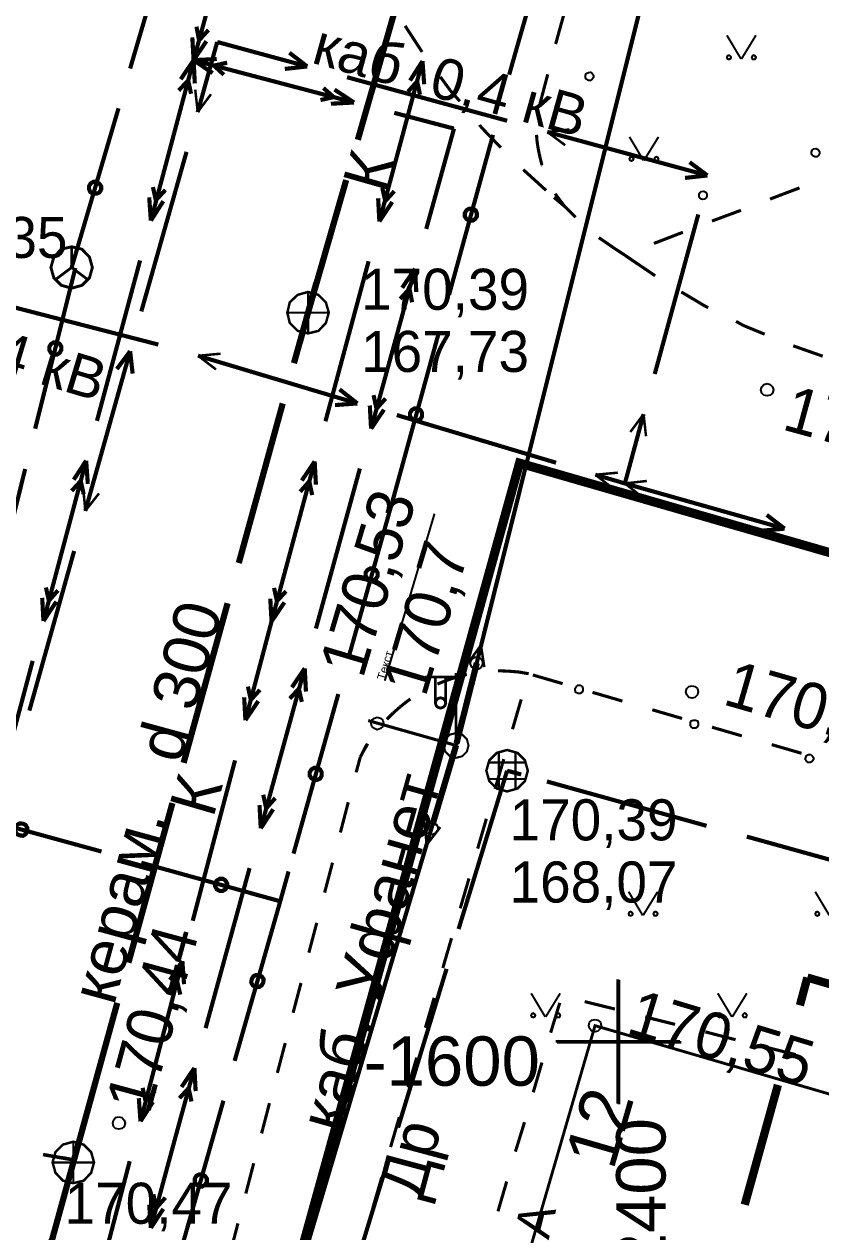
# Model space of a CAD drawing. Extents: x -2634 to -2115, y -2142 to -1393.
# Drawn here: x -2414.32 to -2395.11, y -1604.59 to -1575.46 of the extents above; entities that cross this region are included whole.
import ezdxf

# ---------------------------------------------------------------- set-up
doc = ezdxf.new("R2010")
doc.units = 0
doc.header["$MEASUREMENT"] = 0
for name, color, linetype in [('500_Геодез-Пункты_гео', 7, 'Continuous'), ('500_Дополн-Бордюры__п', 7, 'Continuous'), ('500_Линии_-Линии_связ', 7, 'Continuous'), ('500_Линии_-ЛЭП_кабель', 7, 'Continuous'), ('500_Линии_-Смотровые_', 7, 'Continuous'), ('500_Линии_-Фонари_час', 7, 'Continuous'), ('500_Линии_-Электрокаб', 7, 'Continuous'), ('500_Объект-Опоры', 7, 'Continuous'), ('500_Растит-Газоны__са', 7, 'Continuous'), ('500_Растит-Кустарник_', 7, 'Continuous'), ('500_Рельеф-Высотные_о', 7, 'Continuous'), ('500_Строен-Здания', 7, 'Continuous'), ('500_Строен-Отмостка_з', 7, 'Continuous'), ('500_Трубоп-Канализаци', 7, 'Continuous'), ('500_Трубоп-Смотровые_', 7, 'Continuous'), ('ЗАЯВКИ-Условные_з', 7, 'Continuous'), ('Красные_ли-Красные_ли', 7, 'Continuous'), ('Красные_ли-Линии_регу', 7, 'Continuous')]:
    doc.layers.add(name, color=color, linetype=linetype)
doc.styles.add('TARIAL', font='Arial')

# ---------------------------------------------------------------- blocks, each defined once
blk = doc.blocks.new('block_25')
at = {"layer": '500_Растит-Газоны__са', "color": 0, "const_width": 0.05}
for points in [[(2.35, 3.02), (2.69, 2.45)], [(2.7, 2.45), (3.05, 3.02)], [(0, 0.57), (0.34, 0)], [(0.35, 0), (0.7, 0.57)]]:
    blk.add_lwpolyline(points, dxfattribs=at)
for points in [[(2.4, 2.54), (2.42, 2.53), (2.44, 2.51), (2.45, 2.49), (2.44, 2.46), (2.42, 2.45), (2.4, 2.44), (2.37, 2.45), (2.36, 2.46), (2.35, 2.49), (2.36, 2.51), (2.37, 2.53)], [(3, 2.54), (3.02, 2.53), (3.04, 2.51), (3.05, 2.49), (3.04, 2.46), (3.02, 2.44), (3, 2.44), (2.97, 2.44), (2.96, 2.46), (2.95, 2.49), (2.96, 2.51), (2.97, 2.53)], [(0.05, 0.09), (0.07, 0.08), (0.09, 0.06), (0.1, 0.04), (0.09, 0.01), (0.07, 0), (0.05, -0.01), (0.02, 0), (0.01, 0.01), (0, 0.04), (0.01, 0.06), (0.02, 0.08)], [(0.65, 0.09), (0.68, 0.08), (0.69, 0.06), (0.7, 0.04), (0.69, 0.01), (0.68, -0.01), (0.65, -0.01), (0.63, -0.01), (0.61, 0.01), (0.6, 0.04), (0.61, 0.06), (0.63, 0.08)]]:
    blk.add_lwpolyline(points, close=True, dxfattribs=at)

msp = doc.modelspace()

# ---------------------------------------------------------------- linework, layer by layer
at = {"layer": '500_Геодез-Пункты_гео', "color": 94, "const_width": 0.065}
for points in [[(-2399.97, -1598.52), (-2399.97, -1601.52)], [(-2401.47, -1600.02), (-2398.47, -1600.02)]]:
    msp.add_lwpolyline(points, dxfattribs=at)
at = {"layer": '500_Дополн-Бордюры__п', "color": 1, "const_width": 0.075}
for points in [[(-2401.3, -1575.22), (-2401.5, -1575.94)], [(-2405.13, -1575.5), (-2404.72, -1576.13)], [(-2404.28, -1576.73), (-2404.04, -1577.06)], [(-2401.69, -1576.67), (-2401.88, -1577.39)], [(-2404.04, -1577.06), (-2403.81, -1577.32)], [(-2403.33, -1577.89), (-2403.31, -1577.93)], [(-2403.31, -1577.93), (-2402.82, -1578.44)], [(-2401.96, -1578.13), (-2401.95, -1578.27)], [(-2401.95, -1578.27), (-2401.92, -1578.47)], [(-2401.92, -1578.47), (-2401.88, -1578.66)], [(-2401.88, -1578.66), (-2401.83, -1578.86)], [(-2402.28, -1578.97), (-2401.73, -1579.47)], [(-2401.83, -1578.86), (-2401.82, -1578.87)], [(-2396.33, -1579.68), (-2395.62, -1579.41)], [(-2401.28, -1579.86), (-2401.54, -1579.64)], [(-2401.51, -1579.55), (-2401.49, -1579.58)], [(-2401.49, -1579.58), (-2401.37, -1579.74)], [(-2401.37, -1579.74), (-2401.28, -1579.86)], [(-2401.28, -1579.86), (-2401.02, -1580.12)], [(-2397.73, -1580.21), (-2397.03, -1579.95)], [(-2399.13, -1580.75), (-2398.43, -1580.48)], [(-2400.46, -1580.61), (-2400.4, -1580.65)], [(-2400.4, -1580.65), (-2400.08, -1580.87)], [(-2400.08, -1580.87), (-2399.85, -1581.02)], [(-2399.85, -1581.02), (-2399.83, -1581.01)], [(-2399.85, -1581.02), (-2399.56, -1581.22)], [(-2399.66, -1581.15), (-2399.73, -1581.1)], [(-2399.1, -1581.53), (-2399.66, -1581.15)], [(-2397.9, -1582.26), (-2398.47, -1581.92)], [(-2397.82, -1582.3), (-2397.9, -1582.26)], [(-2396.97, -1582.73), (-2397.15, -1582.63)], [(-2396.46, -1582.94), (-2396.97, -1582.73)], [(-2395.06, -1583.47), (-2395.77, -1583.22)], [(-2402.85, -1591.06), (-2402.89, -1591.06)], [(-2402.85, -1591.06), (-2402.89, -1591.06)], [(-2402.62, -1591.07), (-2402.85, -1591.06)], [(-2402.62, -1591.07), (-2402.85, -1591.06)], [(-2402.38, -1591.09), (-2402.62, -1591.07)], [(-2402.38, -1591.09), (-2402.62, -1591.07)], [(-2404.23, -1591.33), (-2404.35, -1591.38)], [(-2404.23, -1591.33), (-2404.35, -1591.38)], [(-2404.01, -1591.25), (-2404.23, -1591.33)], [(-2404.01, -1591.25), (-2404.23, -1591.33)], [(-2403.79, -1591.18), (-2404.01, -1591.25)], [(-2403.79, -1591.18), (-2404.01, -1591.25)], [(-2403.64, -1591.15), (-2403.79, -1591.18)], [(-2403.64, -1591.15), (-2403.79, -1591.18)], [(-2402.15, -1591.13), (-2402.38, -1591.09)], [(-2402.15, -1591.13), (-2402.38, -1591.09)], [(-2402.05, -1591.16), (-2401.33, -1591.37)], [(-2400.61, -1591.58), (-2399.89, -1591.79)], [(-2405.25, -1591.93), (-2405.42, -1592.08)], [(-2405.25, -1591.93), (-2405.42, -1592.08)], [(-2405.06, -1591.78), (-2405.25, -1591.93)], [(-2405.06, -1591.78), (-2405.25, -1591.93)], [(-2405, -1591.74), (-2405.06, -1591.78)], [(-2405, -1591.74), (-2405.06, -1591.78)], [(-2402.54, -1592.47), (-2402.33, -1591.75)], [(-2405.42, -1592.08), (-2405.57, -1592.23)], [(-2405.42, -1592.08), (-2405.57, -1592.23)], [(-2399.17, -1592), (-2398.45, -1592.21)], [(-2397.73, -1592.42), (-2397.01, -1592.63)], [(-2406.03, -1592.82), (-2406.14, -1593.01)], [(-2406.03, -1592.82), (-2406.14, -1593.01)], [(-2406.21, -1593.14), (-2406.05, -1592.83)], [(-2406.14, -1593.01), (-2406.21, -1593.14)], [(-2406.14, -1593.01), (-2406.21, -1593.14)], [(-2396.29, -1592.84), (-2395.57, -1593.05)], [(-2406.21, -1593.14), (-2406.31, -1593.51)], [(-2402.96, -1593.91), (-2402.75, -1593.19)], [(-2406.5, -1594.23), (-2406.69, -1594.96)], [(-2403.38, -1595.35), (-2403.17, -1594.63)], [(-2406.88, -1595.69), (-2407.07, -1596.41)], [(-2403.8, -1596.79), (-2403.59, -1596.07)], [(-2407.26, -1597.14), (-2407.45, -1597.86)], [(-2404.22, -1598.23), (-2404.01, -1597.51)], [(-2407.64, -1598.59), (-2407.83, -1599.31)], [(-2404.64, -1599.67), (-2404.43, -1598.95)], [(-2401.4, -1599.07), (-2401.62, -1599.79)], [(-2400.07, -1599.22), (-2400.8, -1599.04)], [(-2398.62, -1599.59), (-2399.34, -1599.41)], [(-2397.16, -1599.96), (-2397.89, -1599.77)], [(-2408.02, -1600.04), (-2408.21, -1600.76)], [(-2405.06, -1601.11), (-2404.85, -1600.39)], [(-2395.71, -1600.32), (-2396.43, -1600.14)], [(-2401.83, -1600.51), (-2402.04, -1601.23)], [(-2408.4, -1601.49), (-2408.59, -1602.22)], [(-2405.48, -1602.55), (-2405.27, -1601.83)], [(-2402.25, -1601.95), (-2402.47, -1602.66)], [(-2408.78, -1602.94), (-2408.97, -1603.67)], [(-2405.9, -1603.99), (-2405.69, -1603.27)], [(-2402.68, -1603.38), (-2402.89, -1604.1)], [(-2409.16, -1604.39), (-2409.35, -1605.12)]]:
    msp.add_lwpolyline(points, dxfattribs=at)
at = {"layer": '500_Линии_-Линии_связ', "color": 6}
for points in [[(-2395.2, -1558.02), (-2403.9, -1592.86)], [(-2403.9, -1592.86), (-2414.23, -1627.6)]]:
    msp.add_lwpolyline(points, dxfattribs=at)
at = {"layer": '500_Линии_-Линии_связ', "color": 0}
for points, const_width in [([(-2411.76, -1576.53), (-2410.63, -1572.69)], 0.1), ([(-2402.39, -1575.87), (-2401.52, -1572.84)], 0.1), ([(-2402.62, -1576.68), (-2402.39, -1575.87)], 0.1), ([(-2413.17, -1581.33), (-2412.04, -1577.49)], 0.1), ([(-2404.07, -1581.99), (-2403.01, -1578.13)], 0.1), ([(-2413.08, -1581.34), (-2414.05, -1585.22)], 0.1), ([(-2405.39, -1586.81), (-2404.33, -1582.95)], 0.1), ([(-2414.29, -1586.19), (-2415.25, -1590.08)], 0.1), ([(-2405.39, -1586.81), (-2406.47, -1590.66)], 0.1), ([(-2403.89, -1592.81), (-2403.4, -1590.87)], 0.15), ([(-2406.74, -1591.62), (-2407.82, -1595.47)], 0.1), ([(-2403.9, -1592.86), (-2404.47, -1594.78)], 0.15), ([(-2416.31, -1594.36), (-2412.45, -1595.42)], 0.1), ([(-2411.49, -1595.69), (-2408.14, -1596.62)], 0.1), ([(-2408.14, -1596.62), (-2407.94, -1595.9)], 0.1), ([(-2408.14, -1596.62), (-2409.24, -1600.47)], 0.1), ([(-2408.14, -1596.62), (-2408.87, -1596.42)], 0.1), ([(-2409.51, -1601.43), (-2410.6, -1605.27)], 0.1)]:
    msp.add_lwpolyline(points, dxfattribs=dict(at, const_width=const_width))
at = {"layer": '500_Линии_-Линии_связ', "color": 0, "const_width": 0.1}
for points in [[(-2412.75, -1579.37), (-2412.71, -1579.3), (-2412.64, -1579.26), (-2412.56, -1579.27), (-2412.5, -1579.31), (-2412.46, -1579.37), (-2412.46, -1579.45), (-2412.5, -1579.52), (-2412.57, -1579.55), (-2412.65, -1579.55), (-2412.72, -1579.51), (-2412.75, -1579.44)], [(-2403.69, -1580.02), (-2403.65, -1579.95), (-2403.58, -1579.91), (-2403.5, -1579.91), (-2403.43, -1579.95), (-2403.4, -1580.02), (-2403.4, -1580.1), (-2403.44, -1580.16), (-2403.5, -1580.2), (-2403.58, -1580.2), (-2403.65, -1580.16), (-2403.69, -1580.1)], [(-2413.42, -1583.32), (-2413.46, -1583.39), (-2413.52, -1583.43), (-2413.6, -1583.43), (-2413.67, -1583.39), (-2413.71, -1583.32), (-2413.71, -1583.25), (-2413.67, -1583.18), (-2413.61, -1583.14), (-2413.53, -1583.14), (-2413.46, -1583.17), (-2413.42, -1583.24)], [(-2405.01, -1584.84), (-2404.97, -1584.77), (-2404.9, -1584.73), (-2404.82, -1584.73), (-2404.76, -1584.77), (-2404.72, -1584.84), (-2404.72, -1584.92), (-2404.76, -1584.99), (-2404.83, -1585.02), (-2404.9, -1585.02), (-2404.97, -1584.98), (-2405.01, -1584.92)], [(-2405.79, -1588.77), (-2405.83, -1588.84), (-2405.9, -1588.88), (-2405.97, -1588.88), (-2406.04, -1588.84), (-2406.08, -1588.77), (-2406.08, -1588.69), (-2406.04, -1588.63), (-2405.97, -1588.59), (-2405.89, -1588.59), (-2405.83, -1588.63), (-2405.79, -1588.7)], [(-2407.14, -1593.59), (-2407.18, -1593.66), (-2407.25, -1593.69), (-2407.32, -1593.69), (-2407.39, -1593.65), (-2407.43, -1593.59), (-2407.43, -1593.51), (-2407.39, -1593.44), (-2407.32, -1593.4), (-2407.24, -1593.4), (-2407.18, -1593.44), (-2407.14, -1593.51)], [(-2414.34, -1594.75), (-2414.28, -1594.78), (-2414.24, -1594.85), (-2414.24, -1594.93), (-2414.28, -1595), (-2414.34, -1595.04), (-2414.42, -1595.03), (-2414.49, -1595), (-2414.53, -1594.93), (-2414.53, -1594.85), (-2414.49, -1594.78), (-2414.42, -1594.74)], [(-2409.52, -1596.08), (-2409.46, -1596.12), (-2409.42, -1596.19), (-2409.42, -1596.26), (-2409.46, -1596.33), (-2409.53, -1596.37), (-2409.6, -1596.37), (-2409.67, -1596.33), (-2409.71, -1596.26), (-2409.71, -1596.18), (-2409.67, -1596.12), (-2409.6, -1596.08)], [(-2408.55, -1598.58), (-2408.59, -1598.65), (-2408.65, -1598.69), (-2408.73, -1598.69), (-2408.8, -1598.65), (-2408.84, -1598.58), (-2408.83, -1598.5), (-2408.79, -1598.43), (-2408.73, -1598.4), (-2408.65, -1598.4), (-2408.58, -1598.44), (-2408.54, -1598.5)], [(-2409.91, -1603.39), (-2409.95, -1603.46), (-2410.02, -1603.5), (-2410.1, -1603.5), (-2410.16, -1603.46), (-2410.2, -1603.39), (-2410.2, -1603.31), (-2410.16, -1603.24), (-2410.09, -1603.21), (-2410.02, -1603.21), (-2409.95, -1603.25), (-2409.91, -1603.31)]]:
    msp.add_lwpolyline(points, close=True, dxfattribs=at)
at = {"layer": '500_Линии_-Линии_связ', "color": 0}
for points in [[(-2403.55, -1590.84), (-2403.51, -1590.77), (-2403.45, -1590.73), (-2403.37, -1590.73), (-2403.3, -1590.76), (-2403.26, -1590.83), (-2403.26, -1590.91), (-2403.3, -1590.98), (-2403.36, -1591.02), (-2403.44, -1591.02), (-2403.51, -1590.98), (-2403.55, -1590.91)], [(-2404.34, -1594.91), (-2404.38, -1594.97), (-2404.46, -1595.01), (-2404.54, -1595.01), (-2404.61, -1594.96), (-2404.65, -1594.89), (-2404.65, -1594.82), (-2404.61, -1594.75), (-2404.54, -1594.71), (-2404.45, -1594.72), (-2404.38, -1594.76), (-2404.34, -1594.83)]]:
    msp.add_lwpolyline(points, close=True, dxfattribs=at)
at = {"layer": '500_Линии_-ЛЭП_кабель', "color": 2, "const_width": 0.1}
for points in [[(-2403.9, -1592.86), (-2395.2, -1558.02)], [(-2414.23, -1627.6), (-2403.9, -1592.86)]]:
    msp.add_lwpolyline(points, dxfattribs=at)
at = {"layer": '500_Линии_-ЛЭП_кабель', "color": 0, "const_width": 0.06}
for points in [[(-2403.9, -1592.86), (-2403.3, -1590.44)], [(-2403.61, -1590.87), (-2403.3, -1590.44)], [(-2403.22, -1590.97), (-2403.3, -1590.44)], [(-2403.9, -1592.86), (-2404.61, -1595.26)], [(-2404.66, -1594.72), (-2404.61, -1595.26)], [(-2404.28, -1594.83), (-2404.61, -1595.26)]]:
    msp.add_lwpolyline(points, dxfattribs=at)
at = {"layer": '500_Линии_-Смотровые_', "color": 0, "const_width": 0.07}
for points in [[(-2413.17, -1580.83), (-2412.92, -1580.89), (-2412.74, -1581.08), (-2412.67, -1581.33), (-2412.74, -1581.58), (-2412.92, -1581.76), (-2413.17, -1581.83), (-2413.42, -1581.76), (-2413.6, -1581.58), (-2413.67, -1581.33), (-2413.6, -1581.08), (-2413.42, -1580.89)], [(-2413.17, -1581.28), (-2413.17, -1581.28), (-2413.17, -1581.28), (-2413.17, -1581.28), (-2413.17, -1581.28), (-2413.17, -1581.28), (-2413.17, -1581.28), (-2413.17, -1581.28), (-2413.17, -1581.28), (-2413.17, -1581.28), (-2413.17, -1581.28), (-2413.17, -1581.28)]]:
    msp.add_lwpolyline(points, close=True, dxfattribs=at)
at = {"layer": '500_Линии_-Смотровые_', "color": 0, "const_width": 0.065}
for points in [[(-2413.17, -1580.83), (-2413.17, -1581.33)], [(-2413.57, -1581.63), (-2413.17, -1581.33)], [(-2413.17, -1581.33), (-2412.77, -1581.63)]]:
    msp.add_lwpolyline(points, dxfattribs=at)
at = {"layer": '500_Линии_-Фонари_час', "color": 0, "const_width": 0.065}
for points in [[(-2404.65, -1591.21), (-2403.9, -1591.21)], [(-2404.4, -1591.86), (-2404.4, -1591.21)], [(-2404.15, -1591.86), (-2404.15, -1591.21)], [(-2403.9, -1592.86), (-2403.9, -1591.11)], [(-2404.4, -1591.84), (-2404.4, -1591.71)], [(-2404.4, -1591.84), (-2404.4, -1591.71)], [(-2404.15, -1591.84), (-2404.15, -1591.71)], [(-2404.15, -1591.81), (-2404.15, -1591.81)]]:
    msp.add_lwpolyline(points, dxfattribs=at)
at = {"layer": '500_Линии_-Фонари_час', "color": 0, "const_width": 0.07}
msp.add_lwpolyline([(-2404.4, -1591.84), (-2404.38, -1591.77), (-2404.34, -1591.73), (-2404.28, -1591.71), (-2404.21, -1591.73), (-2404.17, -1591.77), (-2404.15, -1591.84), (-2404.17, -1591.9), (-2404.21, -1591.94), (-2404.28, -1591.96), (-2404.34, -1591.94), (-2404.38, -1591.9)], close=True, dxfattribs=at)
at = {"layer": '500_Линии_-Электрокаб', "color": 12, "const_width": 0.1}
for points in [[(-2410.23, -1576.33), (-2409.17, -1572.47)], [(-2410.1, -1575.84), (-2410.16, -1575.52)], [(-2410.09, -1575.84), (-2409.87, -1575.6)], [(-2410.23, -1576.33), (-2410.26, -1575.78)], [(-2410.23, -1576.33), (-2409.92, -1575.87)], [(-2410.23, -1576.33), (-2411.26, -1580.2)], [(-2410.23, -1576.33), (-2410.54, -1576.79)], [(-2410.23, -1576.33), (-2409.67, -1576.3)], [(-2410.23, -1576.33), (-2406.36, -1577.35)], [(-2410.23, -1576.33), (-2409.77, -1576.64)], [(-2410.23, -1576.33), (-2410.2, -1576.89)], [(-2409.74, -1576.46), (-2409.42, -1576.39)], [(-2409.74, -1576.46), (-2409.5, -1576.68)], [(-2405.75, -1580.22), (-2404.71, -1576.35)], [(-2405.01, -1576.82), (-2404.71, -1576.35)], [(-2404.67, -1576.91), (-2404.71, -1576.35)], [(-2410.36, -1576.82), (-2410.59, -1577.06)], [(-2410.36, -1576.82), (-2410.29, -1577.14)], [(-2407.1, -1577), (-2406.85, -1577.22)], [(-2406.83, -1577.04), (-2406.36, -1577.35)], [(-2405.06, -1577.09), (-2404.84, -1576.84)], [(-2404.77, -1577.16), (-2404.84, -1576.84)], [(-2407.17, -1577.29), (-2406.85, -1577.22)], [(-2406.92, -1577.38), (-2406.36, -1577.35)], [(-2405.39, -1577.6), (-2403.95, -1577.98)], [(-2403.95, -1577.98), (-2404.62, -1580.4)], [(-2411.21, -1579.39), (-2411.14, -1579.71)], [(-2405.61, -1579.72), (-2405.68, -1579.41)], [(-2411.3, -1579.64), (-2411.26, -1580.2)], [(-2410.91, -1579.46), (-2411.14, -1579.71)], [(-2405.75, -1580.22), (-2405.78, -1579.66)], [(-2405.61, -1579.73), (-2405.39, -1579.49)], [(-2410.96, -1579.73), (-2411.26, -1580.2)], [(-2405.75, -1580.22), (-2405.44, -1579.75)], [(-2411.52, -1581.16), (-2412.56, -1585.03)], [(-2407.05, -1585.04), (-2406.01, -1581.18)], [(-2404.89, -1581.36), (-2405.95, -1585.22)], [(-2404.89, -1581.36), (-2405.2, -1581.82)], [(-2404.89, -1581.36), (-2404.86, -1581.92)], [(-2405.03, -1581.85), (-2405.25, -1582.09)], [(-2405.02, -1581.86), (-2404.96, -1582.17)], [(-2405.98, -1584.66), (-2405.95, -1585.22)], [(-2405.89, -1584.41), (-2405.82, -1584.74)], [(-2405.6, -1584.49), (-2405.82, -1584.74)], [(-2405.64, -1584.76), (-2405.95, -1585.22)], [(-2412.82, -1585.99), (-2413.85, -1589.86)], [(-2412.82, -1585.99), (-2413.12, -1586.45)], [(-2412.82, -1585.99), (-2412.78, -1586.55)], [(-2408.35, -1589.87), (-2407.31, -1586.01)], [(-2407.62, -1586.47), (-2407.31, -1586.01)], [(-2407.28, -1586.57), (-2407.31, -1586.01)], [(-2406.22, -1586.18), (-2407.28, -1590.04)], [(-2412.95, -1586.48), (-2413.17, -1586.72)], [(-2412.95, -1586.48), (-2412.88, -1586.8)], [(-2407.66, -1586.74), (-2407.44, -1586.49)], [(-2407.37, -1586.82), (-2407.44, -1586.49)], [(-2413.88, -1589.3), (-2413.85, -1589.86)], [(-2413.79, -1589.05), (-2413.72, -1589.37)], [(-2413.5, -1589.12), (-2413.72, -1589.37)], [(-2408.35, -1589.87), (-2408.38, -1589.32)], [(-2408.22, -1589.38), (-2408.29, -1589.06)], [(-2408.22, -1589.38), (-2408, -1589.14)], [(-2413.54, -1589.39), (-2413.85, -1589.86)], [(-2408.35, -1589.87), (-2408.04, -1589.41)], [(-2408.98, -1592.25), (-2408.35, -1589.87)], [(-2414.11, -1590.82), (-2415.14, -1594.69)], [(-2407.55, -1591), (-2408.61, -1594.86)], [(-2407.55, -1591), (-2407.86, -1591.46)], [(-2407.55, -1591), (-2407.52, -1591.56)], [(-2408.85, -1591.76), (-2408.92, -1591.44)], [(-2408.85, -1591.76), (-2408.63, -1591.52)], [(-2407.69, -1591.49), (-2407.91, -1591.73)], [(-2407.69, -1591.5), (-2407.62, -1591.81)], [(-2408.98, -1592.25), (-2409.01, -1591.7)], [(-2408.98, -1592.25), (-2408.67, -1591.79)], [(-2410.25, -1597.09), (-2409.23, -1593.22)], [(-2408.55, -1594.05), (-2408.48, -1594.38)], [(-2408.26, -1594.13), (-2408.48, -1594.38)], [(-2408.64, -1594.3), (-2408.61, -1594.86)], [(-2408.31, -1594.4), (-2408.61, -1594.86)], [(-2408.88, -1595.82), (-2409.94, -1599.68)], [(-2411.51, -1601.93), (-2410.5, -1598.06)], [(-2410.8, -1598.52), (-2410.5, -1598.06)], [(-2410.46, -1598.62), (-2410.5, -1598.06)], [(-2410.85, -1598.79), (-2410.63, -1598.54)], [(-2410.55, -1598.87), (-2410.63, -1598.54)], [(-2410.21, -1600.64), (-2410.67, -1602.32)], [(-2410.21, -1600.64), (-2410.52, -1601.1)], [(-2410.21, -1600.64), (-2410.18, -1601.2)], [(-2411.39, -1601.43), (-2411.46, -1601.12)], [(-2411.38, -1601.44), (-2411.16, -1601.19)], [(-2410.35, -1601.13), (-2410.57, -1601.37)], [(-2410.35, -1601.13), (-2410.28, -1601.45)], [(-2411.51, -1601.93), (-2411.55, -1601.37)], [(-2411.51, -1601.93), (-2411.21, -1601.46)], [(-2410.67, -1602.32), (-2411.26, -1604.5)], [(-2412.78, -1606.76), (-2411.77, -1602.89)], [(-2411.2, -1603.69), (-2411.13, -1604.02)], [(-2410.91, -1603.77), (-2411.13, -1604.02)], [(-2411.3, -1603.94), (-2411.26, -1604.5)], [(-2410.96, -1604.04), (-2411.26, -1604.5)]]:
    msp.add_lwpolyline(points, dxfattribs=at)
at = {"layer": '500_Линии_-Электрокаб', "color": 1}
for points, const_width in [([(-2410.13, -1577.58), (-2409.66, -1575.89)], 0.1), ([(-2409.66, -1575.89), (-2407.49, -1576.48)], 0.1), ([(-2407.92, -1576.15), (-2407.49, -1576.48)], 0.1), ([(-2408.03, -1576.54), (-2407.49, -1576.48)], 0.1), ([(-2406.53, -1576.74), (-2402.67, -1577.79)], 0.1), ([(-2410.13, -1577.58), (-2410.19, -1577.04)], 0.06), ([(-2410.13, -1577.58), (-2409.81, -1577.15)], 0.06), ([(-2401.7, -1578.06), (-2397.84, -1579.11)], 0.1), ([(-2401.7, -1578.06), (-2401.17, -1578)], 0.06), ([(-2401.7, -1578.06), (-2401.27, -1578.38)], 0.06), ([(-2411.49, -1582.39), (-2410.4, -1578.54)], 0.1), ([(-2398.27, -1578.79), (-2397.84, -1579.11)], 0.1), ([(-2398.38, -1579.17), (-2397.84, -1579.11)], 0.1), ([(-2398.06, -1580.05), (-2399.11, -1583.9)], 0.1), ([(-2414.95, -1582.19), (-2411.08, -1583.19)], 0.1), ([(-2412.84, -1587.2), (-2411.76, -1583.35)], 0.1), ([(-2412.08, -1583.78), (-2411.76, -1583.35)], 0.1), ([(-2411.7, -1583.89), (-2411.76, -1583.35)], 0.1), ([(-2410.12, -1583.46), (-2406.28, -1584.61)], 0.1), ([(-2410.12, -1583.46), (-2409.58, -1583.41)], 0.06), ([(-2410.12, -1583.46), (-2409.69, -1583.79)], 0.06), ([(-2406.71, -1584.27), (-2406.28, -1584.61)], 0.1), ([(-2406.82, -1584.65), (-2406.28, -1584.61)], 0.1), ([(-2405.33, -1584.89), (-2401.49, -1586.04)], 0.1), ([(-2399.38, -1584.87), (-2399.83, -1586.54)], 0.1), ([(-2399.38, -1584.87), (-2399.7, -1585.3)], 0.06), ([(-2399.38, -1584.87), (-2399.32, -1585.4)], 0.06), ([(-2399.83, -1586.54), (-2399.7, -1586.06)], 0.06), ([(-2400.54, -1586.33), (-2399.83, -1586.54)], 0.1), ([(-2400.54, -1586.33), (-2400, -1586.28)], 0.06), ([(-2400.54, -1586.33), (-2400.12, -1586.66)], 0.06), ([(-2399.83, -1586.54), (-2400.31, -1586.4)], 0.06), ([(-2412.84, -1587.2), (-2412.89, -1586.67)], 0.06), ([(-2399.83, -1586.54), (-2395.98, -1587.63)], 0.1), ([(-2399.83, -1586.54), (-2399.3, -1586.48)], 0.06), ([(-2399.83, -1586.54), (-2399.41, -1586.87)], 0.06), ([(-2412.84, -1587.2), (-2412.51, -1586.78)], 0.06), ([(-2396.41, -1587.3), (-2395.98, -1587.63)], 0.1), ([(-2396.52, -1587.68), (-2395.98, -1587.63)], 0.1), ([(-2414.19, -1592.02), (-2413.11, -1588.17)], 0.1), ([(-2408.35, -1589.87), (-2408.48, -1590.36)], 0.06)]:
    msp.add_lwpolyline(points, dxfattribs=dict(at, const_width=const_width))
at = {"layer": '500_Объект-Опоры', "color": 0, "const_width": 0.075}
msp.add_lwpolyline([(-2403.9, -1592.86), (-2406.02, -1592.26)], dxfattribs=at)
at = {"layer": '500_Объект-Опоры', "color": 1, "const_width": 0.05}
msp.add_lwpolyline([(-2403.9, -1592.56), (-2403.75, -1592.6), (-2403.64, -1592.71), (-2403.6, -1592.86), (-2403.64, -1593.01), (-2403.75, -1593.12), (-2403.9, -1593.16), (-2404.05, -1593.12), (-2404.16, -1593.01), (-2404.2, -1592.86), (-2404.16, -1592.71), (-2404.05, -1592.6)], close=True, dxfattribs=at)
at = {"layer": '500_Растит-Кустарник_', "color": 0}
for points in [[(-2400.59, -1576.75), (-2400.62, -1576.79), (-2400.66, -1576.82), (-2400.71, -1576.82), (-2400.76, -1576.79), (-2400.78, -1576.75), (-2400.78, -1576.7), (-2400.76, -1576.65), (-2400.71, -1576.63), (-2400.66, -1576.62), (-2400.62, -1576.65), (-2400.59, -1576.69)], [(-2395.27, -1578.47), (-2395.22, -1578.46), (-2395.17, -1578.48), (-2395.14, -1578.53), (-2395.14, -1578.58), (-2395.16, -1578.63), (-2395.2, -1578.66), (-2395.25, -1578.66), (-2395.3, -1578.64), (-2395.33, -1578.6), (-2395.33, -1578.55), (-2395.31, -1578.5)], [(-2397.98, -1579.5), (-2397.93, -1579.49), (-2397.88, -1579.51), (-2397.85, -1579.56), (-2397.85, -1579.61), (-2397.87, -1579.65), (-2397.91, -1579.68), (-2397.96, -1579.69), (-2398.01, -1579.67), (-2398.04, -1579.63), (-2398.04, -1579.57), (-2398.02, -1579.53)], [(-2400.91, -1591.41), (-2400.86, -1591.44), (-2400.84, -1591.49), (-2400.84, -1591.54), (-2400.87, -1591.58), (-2400.91, -1591.61), (-2400.96, -1591.61), (-2401.01, -1591.58), (-2401.03, -1591.53), (-2401.03, -1591.48), (-2401, -1591.44), (-2400.96, -1591.41)], [(-2398.13, -1592.25), (-2398.08, -1592.27), (-2398.06, -1592.32), (-2398.06, -1592.37), (-2398.09, -1592.42), (-2398.13, -1592.44), (-2398.19, -1592.44), (-2398.23, -1592.41), (-2398.25, -1592.37), (-2398.25, -1592.31), (-2398.23, -1592.27), (-2398.18, -1592.25)], [(-2395.35, -1593.08), (-2395.31, -1593.11), (-2395.28, -1593.15), (-2395.28, -1593.2), (-2395.31, -1593.25), (-2395.36, -1593.27), (-2395.41, -1593.27), (-2395.45, -1593.24), (-2395.48, -1593.2), (-2395.47, -1593.15), (-2395.45, -1593.1), (-2395.4, -1593.08)]]:
    msp.add_lwpolyline(points, close=True, dxfattribs=at)
at = {"layer": '500_Рельеф-Высотные_о', "color": 0}
for points in [[(-2396.4, -1584.13), (-2396.33, -1584.15), (-2396.27, -1584.21), (-2396.25, -1584.28), (-2396.27, -1584.36), (-2396.33, -1584.41), (-2396.4, -1584.43), (-2396.48, -1584.41), (-2396.53, -1584.36), (-2396.55, -1584.28), (-2396.53, -1584.21), (-2396.48, -1584.15)], [(-2398.21, -1591.42), (-2398.14, -1591.44), (-2398.08, -1591.49), (-2398.06, -1591.57), (-2398.08, -1591.64), (-2398.14, -1591.7), (-2398.21, -1591.72), (-2398.29, -1591.7), (-2398.34, -1591.64), (-2398.36, -1591.57), (-2398.34, -1591.49), (-2398.29, -1591.44)], [(-2405.8, -1592.18), (-2405.72, -1592.2), (-2405.67, -1592.25), (-2405.65, -1592.33), (-2405.67, -1592.4), (-2405.72, -1592.45), (-2405.8, -1592.48), (-2405.87, -1592.45), (-2405.93, -1592.4), (-2405.95, -1592.33), (-2405.93, -1592.25), (-2405.87, -1592.2)], [(-2400.55, -1599.47), (-2400.48, -1599.49), (-2400.42, -1599.54), (-2400.4, -1599.62), (-2400.42, -1599.69), (-2400.48, -1599.75), (-2400.55, -1599.77), (-2400.63, -1599.75), (-2400.68, -1599.69), (-2400.7, -1599.62), (-2400.68, -1599.54), (-2400.63, -1599.49)], [(-2412.03, -1601.82), (-2411.96, -1601.84), (-2411.9, -1601.9), (-2411.88, -1601.97), (-2411.9, -1602.05), (-2411.96, -1602.1), (-2412.03, -1602.12), (-2412.11, -1602.1), (-2412.16, -1602.05), (-2412.18, -1601.97), (-2412.16, -1601.9), (-2412.11, -1601.84)]]:
    msp.add_lwpolyline(points, close=True, dxfattribs=at)
at = {"layer": '500_Рельеф-Высотные_о', "color": 0, "const_width": 0.05}
msp.add_lwpolyline([(-2405.62, -1591.3), (-2404.42, -1587.27)], dxfattribs=at)
at = {"layer": '500_Строен-Здания', "color": 0, "const_width": 0.07}
msp.add_lwpolyline([(-2315.95, -1641.27), (-2292.83, -1647.96), (-2292.94, -1648.35), (-2292.24, -1648.55), (-2287.5, -1632.17), (-2288.12, -1631.99), (-2288.24, -1632.42), (-2400.55, -1599.62), (-2405.15, -1615.46), (-2357.68, -1629.2), (-2339.84, -1634.36), (-2334.13, -1636.01), (-2327.34, -1637.98), (-2324.34, -1638.81), (-2324.04, -1638.89), (-2323.69, -1638.99), (-2322.01, -1639.48), (-2321.76, -1639.56), (-2321.45, -1639.65)], close=True, dxfattribs=at)
at = {"layer": '500_Трубоп-Канализаци', "color": 34}
for points, const_width in [([(-2405.17, -1574.41), (-2406.27, -1578.25)], 0.15), ([(-2406.55, -1579.22), (-2407.47, -1582.42)], 0.15), ([(-2407.81, -1583.64), (-2407.47, -1582.42)], 0.15), ([(-2409.14, -1588.46), (-2408.08, -1584.61)], 0.15), ([(-2410.47, -1593.28), (-2409.41, -1589.43)], 0.15), ([(-2411.8, -1598.1), (-2410.74, -1594.25)], 0.15), ([(-2413.13, -1602.92), (-2412.07, -1599.07)], 0.15), ([(-2413.12, -1602.86), (-2413.86, -1602.73)], 0.085), ([(-2413.13, -1602.92), (-2414.19, -1606.78)], 0.15), ([(-2413.43, -1602.8), (-2413.12, -1602.86)], 0.085)]:
    msp.add_lwpolyline(points, dxfattribs=dict(at, const_width=const_width))
at = {"layer": '500_Трубоп-Канализаци', "color": 32}
for points, const_width in [([(-2407.47, -1582.42), (-2407.27, -1581.7)], 0.15), ([(-2407.47, -1582.42), (-2407.67, -1583.15)], 0.15), ([(-2402.67, -1593.47), (-2403.84, -1597.29)], 0.1), ([(-2402.67, -1593.47), (-2402.33, -1593.56)], 0.1), ([(-2397.86, -1594.8), (-2401.71, -1593.73)], 0.1), ([(-2393.04, -1596.13), (-2396.89, -1595.06)], 0.1), ([(-2404.13, -1598.25), (-2405.3, -1602.08)], 0.1), ([(-2405.59, -1603.03), (-2406.76, -1606.86)], 0.1)]:
    msp.add_lwpolyline(points, dxfattribs=dict(at, const_width=const_width))
at = {"layer": '500_Трубоп-Канализаци', "color": 0}
msp.add_lwpolyline([(-2414.09, -1605.64), (-2413.56, -1604.49), (-2413.7, -1605.74)], close=True, dxfattribs=at)
at = {"layer": '500_Трубоп-Смотровые_', "color": 0, "const_width": 0.06}
for points in [[(-2407.47, -1581.92), (-2407.22, -1581.99), (-2407.04, -1582.17), (-2406.97, -1582.42), (-2407.04, -1582.67), (-2407.22, -1582.86), (-2407.47, -1582.92), (-2407.72, -1582.86), (-2407.91, -1582.67), (-2407.97, -1582.42), (-2407.91, -1582.17), (-2407.72, -1581.99)], [(-2402.67, -1592.97), (-2402.42, -1593.04), (-2402.24, -1593.22), (-2402.17, -1593.47), (-2402.24, -1593.72), (-2402.42, -1593.9), (-2402.67, -1593.97), (-2402.92, -1593.9), (-2403.1, -1593.72), (-2403.17, -1593.47), (-2403.1, -1593.22), (-2402.92, -1593.04)], [(-2413.13, -1602.42), (-2412.88, -1602.49), (-2412.7, -1602.67), (-2412.63, -1602.92), (-2412.7, -1603.17), (-2412.88, -1603.36), (-2413.13, -1603.42), (-2413.38, -1603.36), (-2413.56, -1603.17), (-2413.63, -1602.92), (-2413.56, -1602.67), (-2413.38, -1602.49)]]:
    msp.add_lwpolyline(points, close=True, dxfattribs=at)
at = {"layer": '500_Трубоп-Смотровые_', "color": 0, "const_width": 0.055}
for points in [[(-2407.47, -1582.92), (-2407.47, -1581.92)], [(-2407.97, -1582.42), (-2406.97, -1582.42)], [(-2402.87, -1593.92), (-2402.87, -1593.02)], [(-2402.47, -1593.92), (-2402.47, -1593.02)], [(-2403.12, -1593.27), (-2402.22, -1593.27)], [(-2403.12, -1593.67), (-2402.22, -1593.67)], [(-2413.13, -1603.42), (-2413.13, -1602.42)], [(-2413.63, -1602.92), (-2412.63, -1602.92)]]:
    msp.add_lwpolyline(points, dxfattribs=at)
at = {"layer": '500_Трубоп-Смотровые_', "color": 0}
msp.add_lwpolyline([(-2402.97, -1593.42), (-2402.97, -1593.42)], dxfattribs=at)
at = {"layer": 'ЗАЯВКИ-Условные_з', "color": 98, "const_width": 0.065}
for points in [[(-2400, -1601.5), (-2400, -1598.5)], [(-2398.5, -1600), (-2401.5, -1600)]]:
    msp.add_lwpolyline(points, dxfattribs=at)
at = {"layer": 'Красные_ли-Красные_ли', "color": 12, "const_width": 0.22}
msp.add_lwpolyline([(-2284.3, -1701.86), (-2245.52, -1663.72), (-2237.3, -1633.7), (-2402.37, -1586.05), (-2505.18, -1957.78), (-2366.43, -1997.8)], close=True, dxfattribs=at)
at = {"layer": 'Красные_ли-Линии_регу', "color": 0, "const_width": 0.2}
for points in [[(-2395.61, -1599.13), (-2395.43, -1598.46)], [(-2395.43, -1598.46), (-2393.2, -1599.11)], [(-2396.94, -1603.94), (-2396.14, -1601.05)]]:
    msp.add_lwpolyline(points, dxfattribs=at)

# ---------------------------------------------------------------- block references
at = {"layer": '500_Растит-Газоны__са'}
for p in [(-2399.72, -1578.75), (-2402.09, -1599.41), (-2397.59, -1599.41)]:
    msp.add_blockref('block_25', p, dxfattribs=at)

# ---------------------------------------------------------------- texts
at = {"layer": '500_Линии_-Линии_связ', "color": 0, "style": 'TARIAL'}
msp.add_text('каб. Уфанет', height=1.11, rotation=74.24, dxfattribs=at).set_placement((-2406.65, -1602.25))
at = {"layer": '500_Линии_-Смотровые_', "color": 0}
msp.add_text('170,35', height=0.99, dxfattribs=at).set_placement((-2417.32, -1581.1))
at = {"layer": '500_Линии_-Электрокаб', "color": 0, "style": 'TARIAL'}
for rotation, p in [(344.41, (-2407.79, -1576.28)), (343.21, (-2419.37, -1582.5))]:
    msp.add_text(' каб  0,4 кВ', height=0.99, rotation=rotation, dxfattribs=at).set_placement(p)
at = {"layer": '500_Рельеф-Высотные_о', "color": 214}
for s, rotation, p in [('170,24', 74.64, (-2415.41, -1575.98)), ('170,22', 344.74, (-2396.07, -1585.23)), ('170,53', 73.41, (-2406.15, -1591.27)), ('170,7', 73.41, (-2404.64, -1591.72)), ('170,16', 343.89, (-2397.5, -1591.86)), ('170,44', 74.79, (-2411.29, -1601.78)), ('170,55', 343.18, (-2399.83, -1599.79))]:
    msp.add_text(s, height=1.11, rotation=rotation, dxfattribs=at).set_placement(p)
at = {"layer": '500_Рельеф-Высотные_о', "color": 0, "style": 'TARIAL'}
msp.add_text('Текст', height=0.2, rotation=73.41, dxfattribs=at).set_placement((-2405.62, -1591.3))
at = {"layer": '500_Строен-Здания', "color": 214}
msp.add_text('12', height=1.23, rotation=73.84, dxfattribs=at).set_placement((-2400.11, -1603.13))
at = {"layer": '500_Строен-Отмостка_з', "color": 0}
msp.add_text('А', height=0.86, rotation=75.96, dxfattribs=at).set_placement((-2401.67, -1604.8))
at = {"layer": '500_Трубоп-Канализаци', "color": 14}
for s, rotation, p in [('К', 74.05, (-2405.58, -1579.57)), ('К', 73.71, (-2409.76, -1594.63)), ('Др', 75.02, (-2404.72, -1603.85))]:
    msp.add_text(s, height=1.11, rotation=rotation, dxfattribs=at).set_placement(p)
at = {"layer": '500_Трубоп-Канализаци', "color": 14, "style": 'TARIAL'}
msp.add_text('керам.   d 300 ', height=1.11, rotation=74.66, dxfattribs=at).set_placement((-2412.15, -1599.16))
at = {"layer": '500_Трубоп-Смотровые_', "color": 5}
for s, p in [('170,39', (-2406.19, -1582.35)), ('167,73', (-2406.19, -1583.85)), ('170,39', (-2402.61, -1595.15)), ('168,07', (-2402.61, -1596.65)), ('170,47', (-2413.34, -1604.4))]:
    msp.add_text(s, height=0.99, dxfattribs=at).set_placement(p)
at = {"layer": 'ЗАЯВКИ-Условные_з', "color": 0, "style": 'TARIAL'}
msp.add_text('-1600', height=1.19, dxfattribs=at).set_placement((-2406.13, -1601.07))
msp.add_text('-2400', height=1.19, rotation=90, dxfattribs=at).set_placement((-2398.85, -1606.1))

doc.saveas('drawing.dxf')
